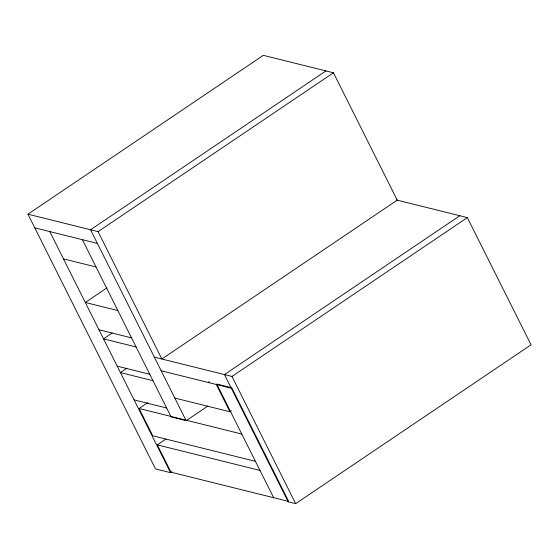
<?xml version="1.0" encoding="UTF-8"?>
<svg xmlns="http://www.w3.org/2000/svg" width="559" height="559" viewBox="0 0 559 559"><rect width="100%" height="100%" fill="white"/><g stroke="black" fill="none" stroke-linecap="round" stroke-linejoin="round"><path stroke-width="0.84" d="M27.95 214.188L263.317 55.341L333.443 72.789L397.225 200.157L161.858 359.004L98.077 231.636L27.95 214.188L155.514 468.924L170.537 472.662L171.976 471.691M325.925 70.916L90.558 229.763L186.168 420.682L207.78 406.093M98.077 231.636L333.443 72.789M106.93 287.885L85.31 302.468L117.872 310.573M112.184 333.024L103.534 338.859L136.096 346.964M126.907 368.213L120.423 372.587L152.984 380.686M255.442 461.336L152.761 435.789L139.093 408.496L147.744 402.662M459.833 215.732L224.466 374.579L288.171 501.786L295.683 503.659L531.05 344.812L467.345 217.598L396.471 199.968M154.34 357.131L231.978 376.445L467.345 217.598M273.665 497.727L216.724 384.005L231.747 387.743L288.696 501.465L170.984 472.18L157.317 444.887L165.967 439.053M174.841 398.071L229.959 411.78L231.405 410.809M34.784 227.834L97.392 243.41M63.474 258.866L96.036 266.964M98.978 329.761L131.54 337.867M161.174 370.778L231.3 388.226M117.201 366.152L149.763 374.25M134.09 399.881L166.652 407.979M139.093 408.496L241.781 434.043M186.168 420.682L171.138 416.944L82.369 239.671M157.317 444.887L259.998 470.433M231.978 376.445L295.683 503.659M216.291 384.487L229.959 411.78M208.863 381.448L209.276 382.265M49.807 231.573L170.537 472.662"/></g></svg>
